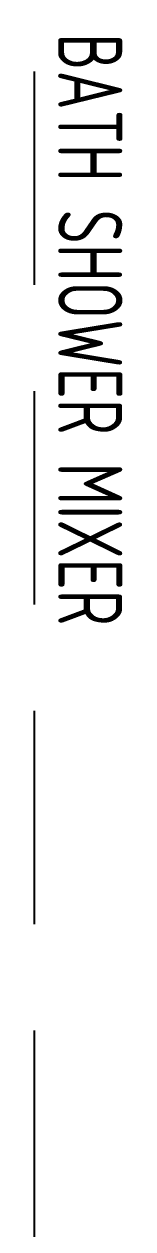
# Model space of a CAD drawing. Header units: centimetres. Extents: x -1797 to 2001, y -8788 to 1856.
# Drawn here: x -1484.1 to -1473.8, y -4735.6 to -4594.3 of the extents above; entities that cross this region are included whole.
import ezdxf

# ---------------------------------------------------------------- set-up
doc = ezdxf.new("R2010")
doc.units = ezdxf.units.CM
doc.header["$LTSCALE"] = 100
doc.header["$MEASUREMENT"] = 0
doc.linetypes.add('HIDDEN', pattern=[0.375, 0.25, -0.125])
doc.layers.add('HIDDEN -03', color=8, linetype='HIDDEN')
doc.layers.add('Text-1', color=3, linetype='Continuous')
doc.styles.add('HB25Small', font='ARCHSTYL.SHX', dxfattribs={"width": 0.8, "height": 2.5})
doc.styles.add('ISO', font='isocp2.shx', dxfattribs={"width": 0.8})
doc.dimstyles.new('DIM DET', dxfattribs={"dimtxt": 0.05, "dimasz": 0.025, "dimexe": 0.025, "dimexo": 0.025, "dimgap": 0.025, "dimtad": 1, "dimzin": 0, "dimdsep": 46, "dimtxsty": 'ISO', "dimblk": 'ARCHTICK', "dimcen": 0.1, "dimdle": 0.025, "dimclrd": 15, "dimclre": 15, "dimclrt": 2, "dimadec": 0, "dimazin": 0, "dimtfac": 1, "dimtmove": 2, "dimatfit": 0, "dimldrblk": 'ARCHTICK', "dimfxl": 0.17, "dimtzin": 1, "dimarcsym": 0})

# ---------------------------------------------------------------- blocks, each defined once
blk = doc.blocks.new('_ARCHTICK')
at = {"color": 0, "linetype": 'ByBlock', "const_width": 0.15}
blk.add_lwpolyline([(-0.5, -0.5), (0.5, 0.5)], dxfattribs=at)

msp = doc.modelspace()

# ---------------------------------------------------------------- texts
at = {"layer": 'Text-1', "color": 3, "style": 'HB25Small', "width": 0.8}
msp.add_text('BATH SHOWER MIXER', height=7.5, rotation=270, dxfattribs=at).set_placement((-1481.28, -4595.38, 0))

# ---------------------------------------------------------------- leaders
at = {"layer": 'HIDDEN -03'}
msp.add_leader([(-1484.04, -4774.87, 0), (-1484.04, -4594.3, 0)], dimstyle='DIM DET', override={"dimasz": 0.04, "dimtad": 0, "dimclrd": 251, "dimldrblk": 'Dot', "dimfxl": 0.1}, dxfattribs=at)

doc.saveas('drawing.dxf')
